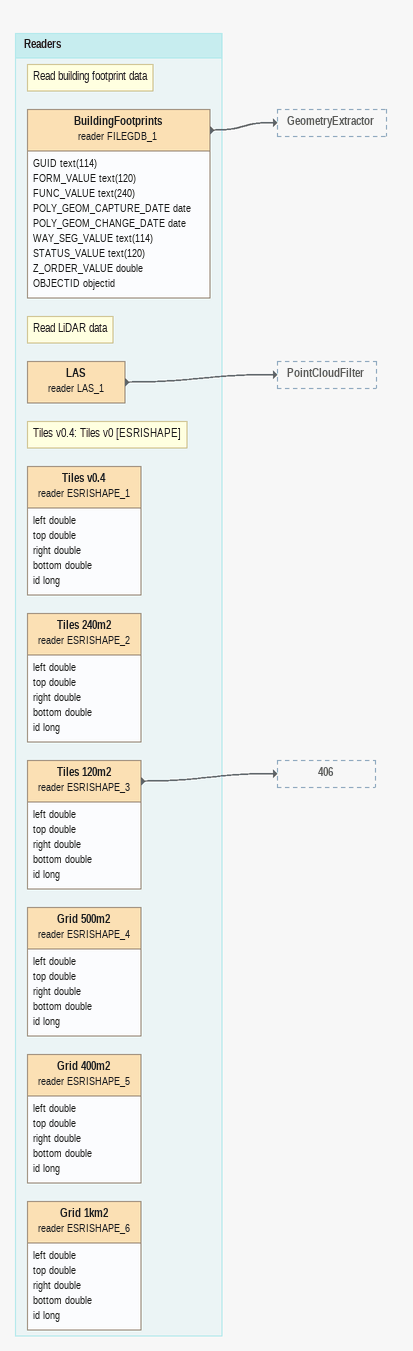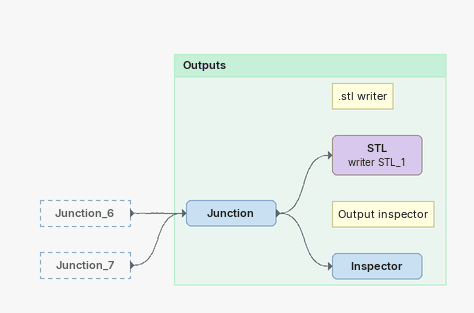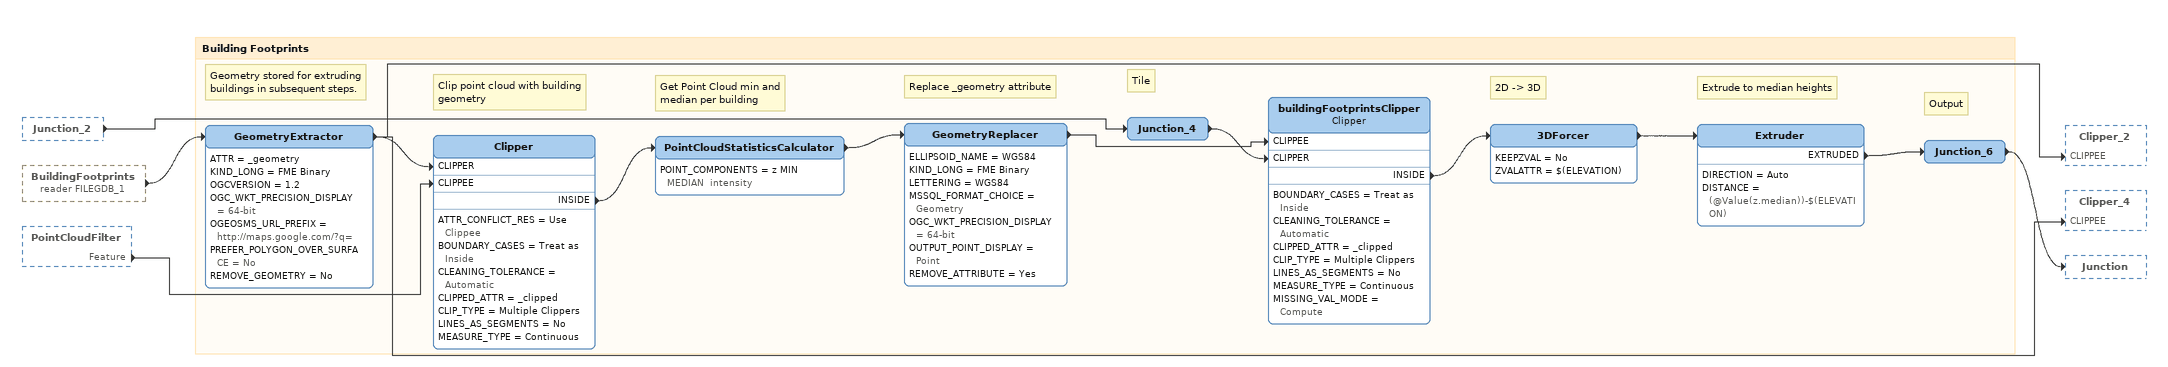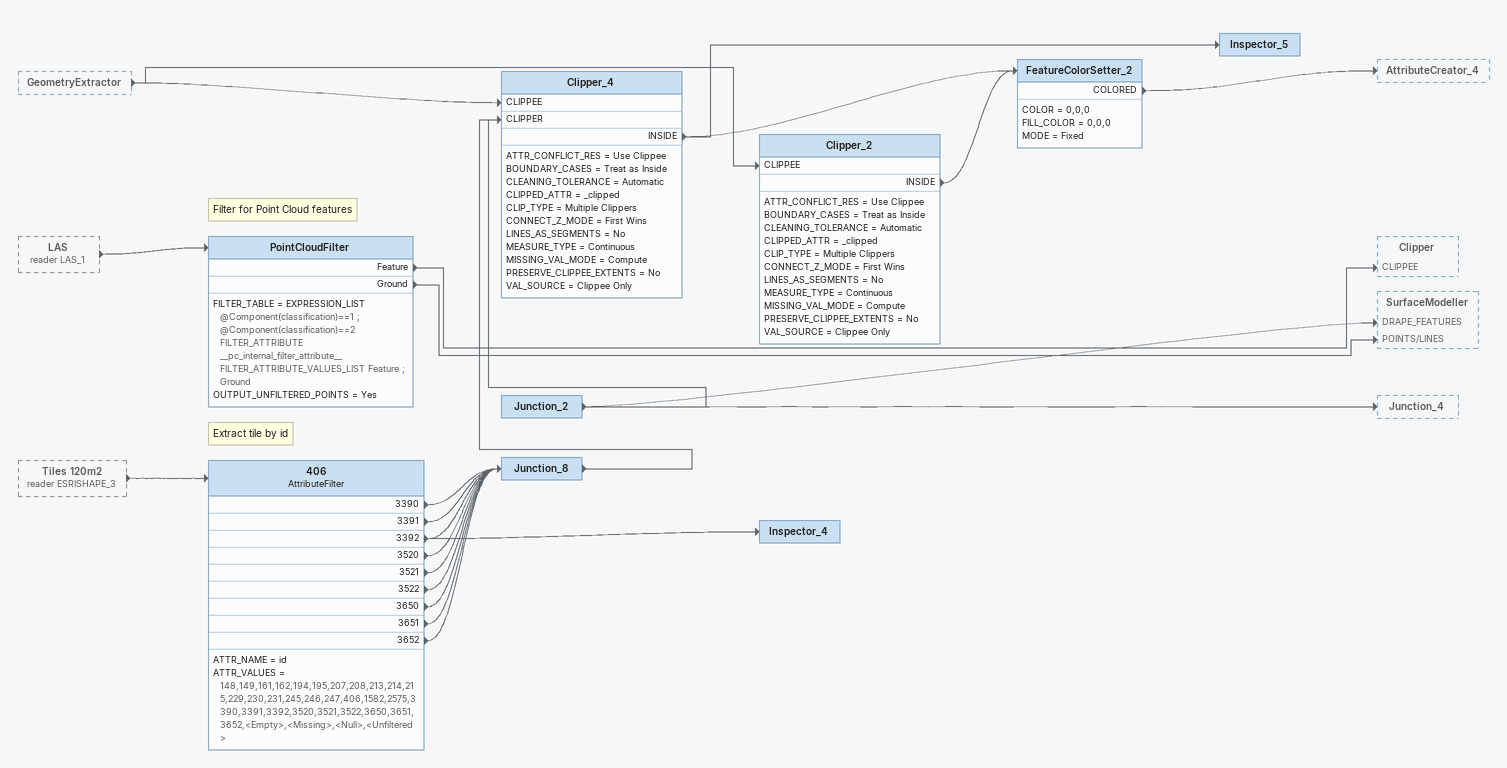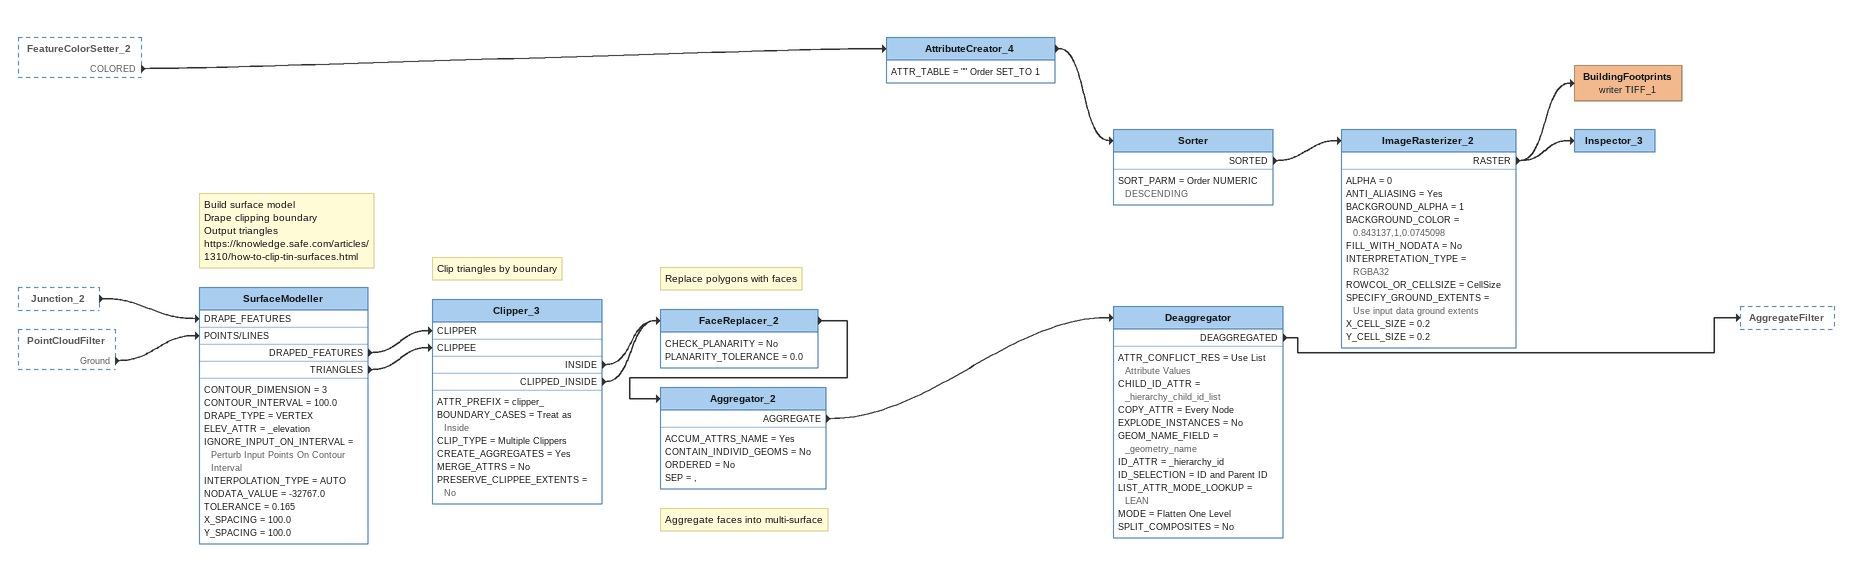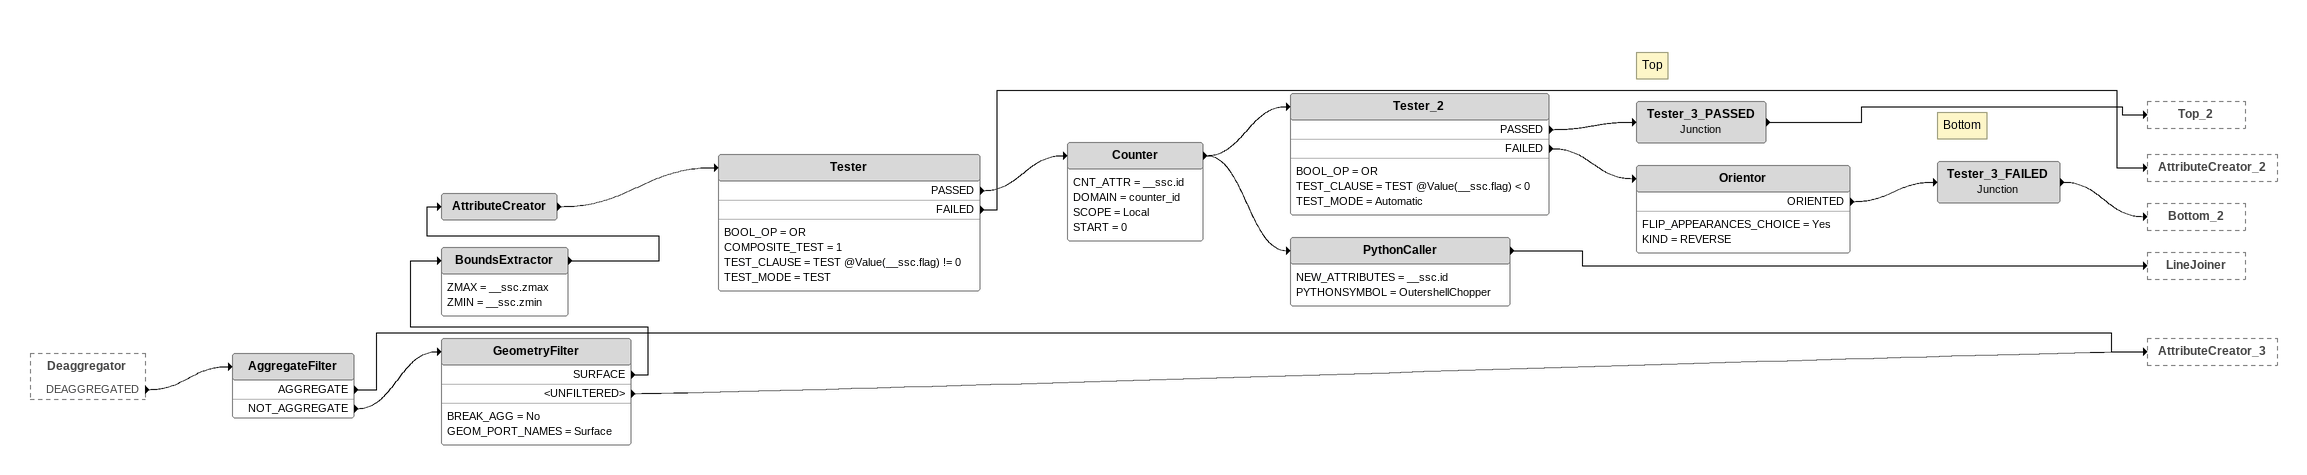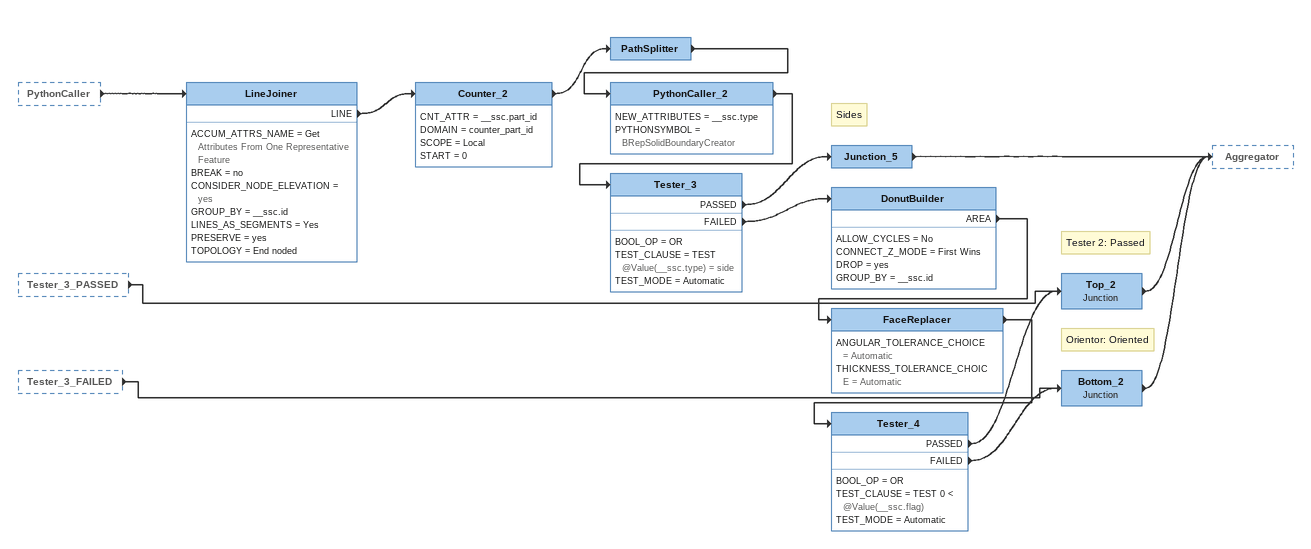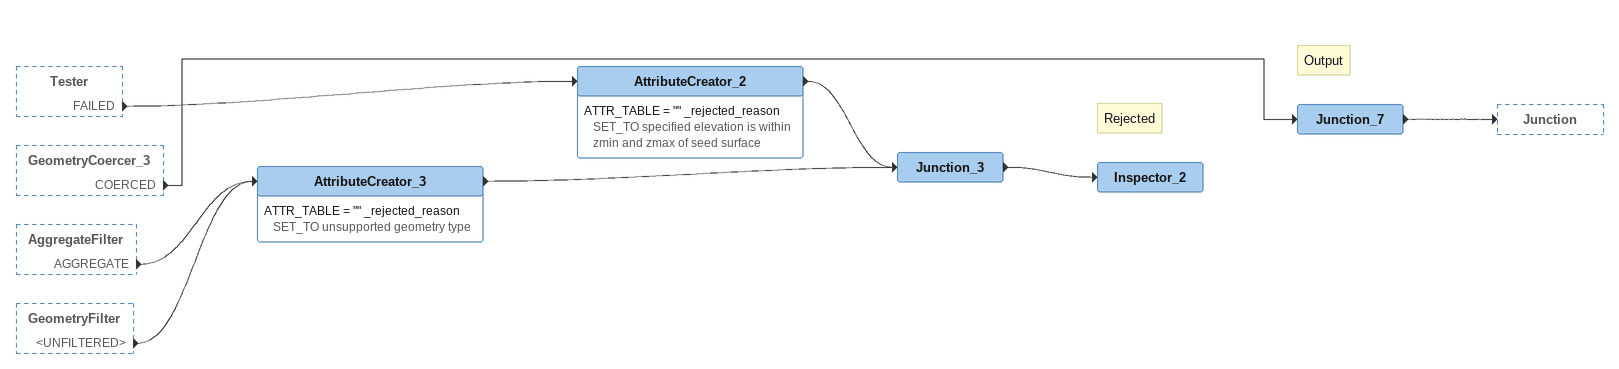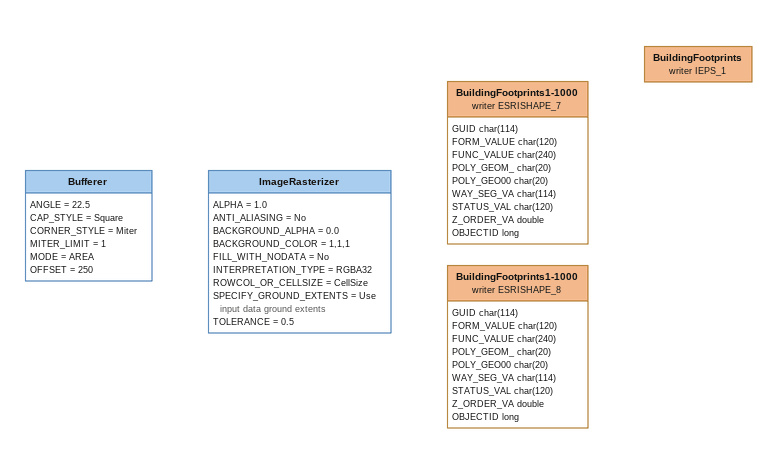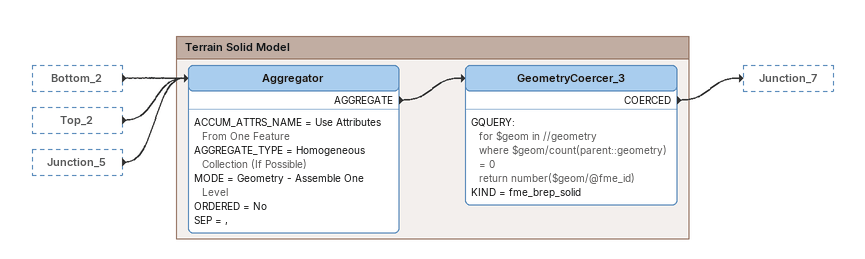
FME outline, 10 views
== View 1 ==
Bookmark: Readers
Note: Read building footprint data
BuildingFootprints (reader FILEGDB_1)
    attributes: GUID text(114), FORM_VALUE text(120), FUNC_VALUE text(240), POLY_GEOM_CAPTURE_DATE date, POLY_GEOM_CHANGE_DATE date, WAY_SEG_VALUE text(114), STATUS_VALUE text(120), Z_ORDER_VALUE double, OBJECTID objectid
    -> GeometryExtractor
Note: Read LiDAR data
LAS (reader LAS_1)
    -> PointCloudFilter
Note: Tiles v0.4: Tiles v0 [ESRISHAPE]
Tiles v0.4 (reader ESRISHAPE_1)
    attributes: left double, top double, right double, bottom double, id long
Tiles 240m2 (reader ESRISHAPE_2)
    attributes: left double, top double, right double, bottom double, id long
Tiles 120m2 (reader ESRISHAPE_3)
    attributes: left double, top double, right double, bottom double, id long
    -> 406
Grid 500m2 (reader ESRISHAPE_4)
    attributes: left double, top double, right double, bottom double, id long
Grid 400m2 (reader ESRISHAPE_5)
    attributes: left double, top double, right double, bottom double, id long
Grid 1km2 (reader ESRISHAPE_6)
    attributes: left double, top double, right double, bottom double, id long

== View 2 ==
Junction_6 [outside]
    -> Junction
Junction_7 [outside]
    -> Junction

Bookmark: Outputs
Junction
    -> STL (writer STL_1)
    -> Inspector
Note: .stl writer
STL (writer STL_1)
Note: Output inspector
Inspector

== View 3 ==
Junction_2 [outside]
    -> Junction_4
BuildingFootprints (reader FILEGDB_1) [outside]
    -> GeometryExtractor
PointCloudFilter [outside]
    Feature -> Clipper [CLIPPEE]

Bookmark: Building Footprints
Note: Geometry stored for extruding buildings in subsequent steps.
GeometryExtractor
    ATTR = _geometry
    KIND_LONG = FME Binary
    OGCVERSION = 1.2
    OGC_WKT_PRECISION_DISPLAY = 64-bit
    OGEOSMS_URL_PREFIX = http://maps.google.com/?q=
    PREFER_POLYGON_OVER_SURFACE = No
    REMOVE_GEOMETRY = No
    -> Clipper [CLIPPER]
    -> Clipper_2 [CLIPPEE]
    -> Clipper_4 [CLIPPEE]
Note: Clip point cloud with building geometry
Clipper
    ATTR_CONFLICT_RES = Use Clippee
    BOUNDARY_CASES = Treat as Inside
    CLEANING_TOLERANCE = Automatic
    CLIPPED_ATTR = _clipped
    CLIP_TYPE = Multiple Clippers
    LINES_AS_SEGMENTS = No
    MEASURE_TYPE = Continuous
    INSIDE -> PointCloudStatisticsCalculator
Note: Get Point Cloud min and median per building
PointCloudStatisticsCalculator
    POINT_COMPONENTS = z MIN      MEDIAN  intensity
    -> GeometryReplacer
Note: Replace _geometry attribute
GeometryReplacer
    ELLIPSOID_NAME = WGS84
    KIND_LONG = FME Binary
    LETTERING = WGS84
    MSSQL_FORMAT_CHOICE = Geometry
    OGC_WKT_PRECISION_DISPLAY = 64-bit
    OUTPUT_POINT_DISPLAY = Point
    REMOVE_ATTRIBUTE = Yes
    -> buildingFootprintsClipper [CLIPPEE]
Note: Tile
Junction_4
    -> buildingFootprintsClipper [CLIPPER]
buildingFootprintsClipper: Clipper
    BOUNDARY_CASES = Treat as Inside
    CLEANING_TOLERANCE = Automatic
    CLIPPED_ATTR = _clipped
    CLIP_TYPE = Multiple Clippers
    LINES_AS_SEGMENTS = No
    MEASURE_TYPE = Continuous
    MISSING_VAL_MODE = Compute
    INSIDE -> 3DForcer
Note: 2D -> 3D
3DForcer
    KEEPZVAL = No
    ZVALATTR = $(ELEVATION)
    -> Extruder
Note: Extrude to median heights
Extruder
    DIRECTION = Auto
    DISTANCE = (@Value(z.median))-$(ELEVATION)
    EXTRUDED -> Junction_6
Note: Output
Junction_6
    -> Junction

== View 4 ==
GeometryExtractor [outside]
    -> Clipper_2 [CLIPPEE]
    -> Clipper_4 [CLIPPEE]
LAS (reader LAS_1) [outside]
    -> PointCloudFilter
Tiles 120m2 (reader ESRISHAPE_3) [outside]
    -> 406
Clipper_2
    ATTR_CONFLICT_RES = Use Clippee
    BOUNDARY_CASES = Treat as Inside
    CLEANING_TOLERANCE = Automatic
    CLIPPED_ATTR = _clipped
    CLIP_TYPE = Multiple Clippers
    CONNECT_Z_MODE = First Wins
    LINES_AS_SEGMENTS = No
    MEASURE_TYPE = Continuous
    MISSING_VAL_MODE = Compute
    PRESERVE_CLIPPEE_EXTENTS = No
    VAL_SOURCE = Clippee Only
    INSIDE -> FeatureColorSetter_2
Note: Filter for Point Cloud features
PointCloudFilter
    FILTER_TABLE = EXPRESSION_LIST @Component(classification)==1 ; @Component(classification)==2 FILTER_ATTRIBUTE __pc_internal_filter_attribute__ FILTER_ATTRIBUTE_VALUES_LIST Feature ; Ground
    OUTPUT_UNFILTERED_POINTS = Yes
    Feature -> Clipper [CLIPPEE]
    Ground -> SurfaceModeller [POINTS/LINES]
Note: Extract tile by id
406: AttributeFilter
    ATTR_NAME = id
    ATTR_VALUES = 148,149,161,162,194,195,207,208,213,214,215,229,230,231,245,246,247,406,1582,2575,3390,3391,3392,3520,3521,3522,3650,3651,3652,<Empty>,<Missing>,<Null>,<Unfiltered>
    3390 -> Junction_8
    3391 -> Junction_8
    3392 -> Junction_8
    3392 -> Inspector_4
    3520 -> Junction_8
    3521 -> Junction_8
    3522 -> Junction_8
    3650 -> Junction_8
    3651 -> Junction_8
    3652 -> Junction_8
Junction_8
    -> Clipper_4 [CLIPPER]
Inspector_4
Junction_2
    -> Junction_4
    -> SurfaceModeller [DRAPE_FEATURES]
    -> Clipper_4 [CLIPPER]
Clipper_4
    ATTR_CONFLICT_RES = Use Clippee
    BOUNDARY_CASES = Treat as Inside
    CLEANING_TOLERANCE = Automatic
    CLIPPED_ATTR = _clipped
    CLIP_TYPE = Multiple Clippers
    CONNECT_Z_MODE = First Wins
    LINES_AS_SEGMENTS = No
    MEASURE_TYPE = Continuous
    MISSING_VAL_MODE = Compute
    PRESERVE_CLIPPEE_EXTENTS = No
    VAL_SOURCE = Clippee Only
    INSIDE -> FeatureColorSetter_2
    INSIDE -> Inspector_5
Inspector_5
FeatureColorSetter_2
    COLOR = 0,0,0
    FILL_COLOR = 0,0,0
    MODE = Fixed
    COLORED -> AttributeCreator_4

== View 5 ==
FeatureColorSetter_2 [outside]
    COLORED -> AttributeCreator_4
Junction_2 [outside]
    -> SurfaceModeller [DRAPE_FEATURES]
PointCloudFilter [outside]
    Ground -> SurfaceModeller [POINTS/LINES]
AttributeCreator_4
    ATTR_TABLE = "" Order SET_TO 1
    -> Sorter
Sorter
    SORT_PARM = Order NUMERIC DESCENDING
    SORTED -> ImageRasterizer_2
ImageRasterizer_2
    ALPHA = 0
    ANTI_ALIASING = Yes
    BACKGROUND_ALPHA = 1
    BACKGROUND_COLOR = 0.843137,1,0.0745098
    FILL_WITH_NODATA = No
    INTERPRETATION_TYPE = RGBA32
    ROWCOL_OR_CELLSIZE = CellSize
    SPECIFY_GROUND_EXTENTS = Use input data ground extents
    X_CELL_SIZE = 0.2
    Y_CELL_SIZE = 0.2
    RASTER -> Inspector_3
    RASTER -> BuildingFootprints (writer TIFF_1)
BuildingFootprints (writer TIFF_1)
Inspector_3
Note: Build surface model / Drape clipping boundary / Output triangles / https://knowledge.safe.com/articles/1310/how-to-clip-tin-surfaces.html
SurfaceModeller
    CONTOUR_DIMENSION = 3
    CONTOUR_INTERVAL = 100.0
    DRAPE_TYPE = VERTEX
    ELEV_ATTR = _elevation
    IGNORE_INPUT_ON_INTERVAL = Perturb Input Points On Contour Interval
    INTERPOLATION_TYPE = AUTO
    NODATA_VALUE = -32767.0
    TOLERANCE = 0.165
    X_SPACING = 100.0
    Y_SPACING = 100.0
    DRAPED_FEATURES -> Clipper_3 [CLIPPER]
    TRIANGLES -> Clipper_3 [CLIPPEE]
Note: Clip triangles by boundary
Clipper_3
    ATTR_PREFIX = clipper_
    BOUNDARY_CASES = Treat as Inside
    CLIP_TYPE = Multiple Clippers
    CREATE_AGGREGATES = Yes
    MERGE_ATTRS = No
    PRESERVE_CLIPPEE_EXTENTS = No
    INSIDE -> FaceReplacer_2
    CLIPPED_INSIDE -> FaceReplacer_2
Note: Replace polygons with faces
FaceReplacer_2
    CHECK_PLANARITY = No
    PLANARITY_TOLERANCE = 0.0
    -> Aggregator_2
Note: Aggregate faces into multi-surface
Aggregator_2
    ACCUM_ATTRS_NAME = Yes
    CONTAIN_INDIVID_GEOMS = No
    ORDERED = No
    SEP = ,
    AGGREGATE -> Deaggregator
Deaggregator
    ATTR_CONFLICT_RES = Use List Attribute Values
    CHILD_ID_ATTR = _hierarchy_child_id_list
    COPY_ATTR = Every Node
    EXPLODE_INSTANCES = No
    GEOM_NAME_FIELD = _geometry_name
    ID_ATTR = _hierarchy_id
    ID_SELECTION = ID and Parent ID
    LIST_ATTR_MODE_LOOKUP = LEAN
    MODE = Flatten One Level
    SPLIT_COMPOSITES = No
    DEAGGREGATED -> AggregateFilter

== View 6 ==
Deaggregator [outside]
    DEAGGREGATED -> AggregateFilter
AggregateFilter
    AGGREGATE -> AttributeCreator_3
    NOT_AGGREGATE -> GeometryFilter
GeometryFilter
    BREAK_AGG = No
    GEOM_PORT_NAMES = Surface
    SURFACE -> BoundsExtractor
    <UNFILTERED> -> AttributeCreator_3
BoundsExtractor
    ZMAX = __ssc.zmax
    ZMIN = __ssc.zmin
    -> AttributeCreator
AttributeCreator
    -> Tester
Tester
    BOOL_OP = OR
    COMPOSITE_TEST = 1
    TEST_CLAUSE = TEST @Value(__ssc.flag) != 0
    TEST_MODE = TEST
    PASSED -> Counter
    FAILED -> AttributeCreator_2
Counter
    CNT_ATTR = __ssc.id
    DOMAIN = counter_id
    SCOPE = Local
    START = 0
    -> PythonCaller
    -> Tester_2
Tester_2
    BOOL_OP = OR
    TEST_CLAUSE = TEST @Value(__ssc.flag) < 0
    TEST_MODE = Automatic
    PASSED -> Tester_3_PASSED
    FAILED -> Orientor
Note: Top
Tester_3_PASSED: Junction
    -> Top_2
Orientor
    FLIP_APPEARANCES_CHOICE = Yes
    KIND = REVERSE
    ORIENTED -> Tester_3_FAILED
Note: Bottom
Tester_3_FAILED: Junction
    -> Bottom_2
PythonCaller
    NEW_ATTRIBUTES = __ssc.id
    PYTHONSYMBOL = OutershellChopper
    -> LineJoiner

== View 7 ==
PythonCaller [outside]
    -> LineJoiner
Tester_3_PASSED [outside]
    -> Top_2
Tester_3_FAILED [outside]
    -> Bottom_2
LineJoiner
    ACCUM_ATTRS_NAME = Get Attributes From One Representative Feature
    BREAK = no
    CONSIDER_NODE_ELEVATION = yes
    GROUP_BY = __ssc.id
    LINES_AS_SEGMENTS = Yes
    PRESERVE = yes
    TOPOLOGY = End noded
    LINE -> Counter_2
Counter_2
    CNT_ATTR = __ssc.part_id
    DOMAIN = counter_part_id
    SCOPE = Local
    START = 0
    -> PathSplitter
PathSplitter
    -> PythonCaller_2
PythonCaller_2
    NEW_ATTRIBUTES = __ssc.type
    PYTHONSYMBOL = BRepSolidBoundaryCreator
    -> Tester_3
Tester_3
    BOOL_OP = OR
    TEST_CLAUSE = TEST @Value(__ssc.type) = side
    TEST_MODE = Automatic
    PASSED -> Junction_5
    FAILED -> DonutBuilder
Note: Sides
Junction_5
    -> Aggregator
DonutBuilder
    ALLOW_CYCLES = No
    CONNECT_Z_MODE = First Wins
    DROP = yes
    GROUP_BY = __ssc.id
    AREA -> FaceReplacer
FaceReplacer
    ANGULAR_TOLERANCE_CHOICE = Automatic
    THICKNESS_TOLERANCE_CHOICE = Automatic
    -> Tester_4
Tester_4
    BOOL_OP = OR
    TEST_CLAUSE = TEST 0 < @Value(__ssc.flag)
    TEST_MODE = Automatic
    PASSED -> Top_2
    FAILED -> Bottom_2
Note: Tester 2: Passed
Top_2: Junction
    -> Aggregator
Note: Orientor: Oriented
Bottom_2: Junction
    -> Aggregator

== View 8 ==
Tester [outside]
    FAILED -> AttributeCreator_2
GeometryCoercer_3 [outside]
    COERCED -> Junction_7
AggregateFilter [outside]
    AGGREGATE -> AttributeCreator_3
GeometryFilter [outside]
    <UNFILTERED> -> AttributeCreator_3
Note: Output
Junction_7
    -> Junction
AttributeCreator_2
    ATTR_TABLE = "" _rejected_reason SET_TO specified elevation is within zmin and zmax of seed surface
    -> Junction_3
AttributeCreator_3
    ATTR_TABLE = "" _rejected_reason SET_TO unsupported geometry type
    -> Junction_3
Junction_3
    -> Inspector_2
Note: Rejected
Inspector_2

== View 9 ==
Bufferer
    ANGLE = 22.5
    CAP_STYLE = Square
    CORNER_STYLE = Miter
    MITER_LIMIT = 1
    MODE = AREA
    OFFSET = 250
ImageRasterizer
    ALPHA = 1.0
    ANTI_ALIASING = No
    BACKGROUND_ALPHA = 0.0
    BACKGROUND_COLOR = 1,1,1
    FILL_WITH_NODATA = No
    INTERPRETATION_TYPE = RGBA32
    ROWCOL_OR_CELLSIZE = CellSize
    SPECIFY_GROUND_EXTENTS = Use input data ground extents
    TOLERANCE = 0.5
BuildingFootprints1-1000 (writer ESRISHAPE_8)
    attributes: GUID char(114), FORM_VALUE char(120), FUNC_VALUE char(240), POLY_GEOM_ char(20), POLY_GEO00 char(20), WAY_SEG_VA char(114), STATUS_VAL char(120), Z_ORDER_VA double, OBJECTID long
BuildingFootprints1-1000 (writer ESRISHAPE_7)
    attributes: GUID char(114), FORM_VALUE char(120), FUNC_VALUE char(240), POLY_GEOM_ char(20), POLY_GEO00 char(20), WAY_SEG_VA char(114), STATUS_VAL char(120), Z_ORDER_VA double, OBJECTID long
BuildingFootprints (writer IEPS_1)

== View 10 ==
Bottom_2 [outside]
    -> Aggregator
Top_2 [outside]
    -> Aggregator
Junction_5 [outside]
    -> Aggregator

Bookmark: Terrain Solid Model
Aggregator
    ACCUM_ATTRS_NAME = Use Attributes From One Feature
    AGGREGATE_TYPE = Homogeneous Collection (If Possible)
    MODE = Geometry - Assemble One Level
    ORDERED = No
    SEP = ,
    AGGREGATE -> GeometryCoercer_3
GeometryCoercer_3
    GQUERY:
      for $geom in //geometry
      where $geom/count(parent::geometry) = 0
      return number($geom/@fme_id)
    KIND = fme_brep_solid
    COERCED -> Junction_7
